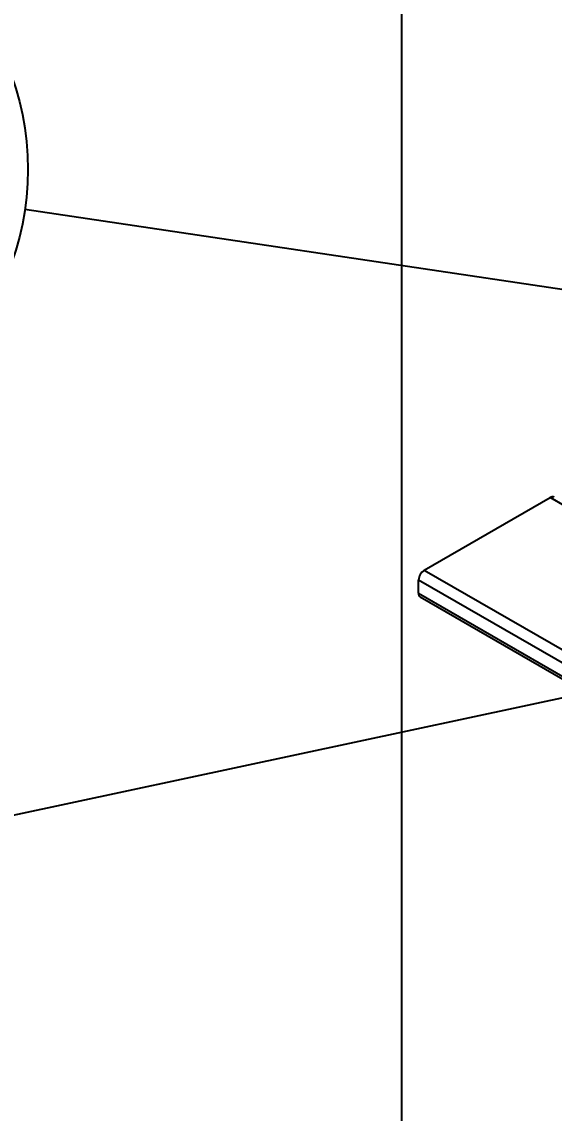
# Model space of a CAD drawing. Header units: inches. Extents: x 1 to 529, y 1 to 374.
# Drawn here: x 24.32 to 33.1, y 288.59 to 306.59 of the extents above; entities that cross this region are included whole.
import ezdxf

# ---------------------------------------------------------------- set-up
doc = ezdxf.new("R2010")
doc.units = ezdxf.units.IN
doc.header["$LTSCALE"] = 32
doc.header["$MEASUREMENT"] = 0
doc.layers.add('FORMAT', color=7, linetype='Continuous')
doc.styles.add('SLDTEXTSTYLE0', font='TXT', dxfattribs={"width": 0.75})
doc.dimstyles.new('SLDDIMSTYLE5', dxfattribs={"dimtxt": 0.18, "dimasz": 2.71875, "dimexe": 0, "dimexo": 0.0625, "dimgap": 0, "dimtad": 0, "dimtih": 1, "dimtoh": 1, "dimdec": 0, "dimrnd": 1e-09, "dimzin": 0, "dimdsep": 46, "dimtxsty": 'Standard', "dimsah": 1, "dimcen": 0.09, "dimadec": 0, "dimazin": 0, "dimtfac": 2.71875, "dimtdec": 0, "dimtofl": 0, "dimtmove": 0, "dimatfit": 3, "dimfxl": 0, "dimfrac": 2, "dimtolj": 1, "dimtzin": 0, "dimarcsym": 0})
doc.dimstyles.new('SLDDIMSTYLE6', dxfattribs={"dimtxt": 0.18, "dimasz": 0.836538, "dimexe": 0, "dimexo": 0.0625, "dimgap": 0, "dimtad": 0, "dimtih": 1, "dimtoh": 1, "dimdec": 0, "dimrnd": 1e-09, "dimzin": 0, "dimdsep": 46, "dimtxsty": 'Standard', "dimblk1": 'DOT', "dimblk2": 'DOT', "dimsah": 1, "dimcen": 0.09, "dimadec": 0, "dimazin": 0, "dimtfac": 0.836538, "dimtdec": 0, "dimtofl": 0, "dimtmove": 0, "dimatfit": 3, "dimldrblk": 'DOT', "dimfxl": 0, "dimfrac": 2, "dimtolj": 1, "dimtzin": 0, "dimarcsym": 0})

# ---------------------------------------------------------------- blocks, each defined once
blk = doc.blocks.new('Drawing View43')
at = {"color": 7, "linetype": 'Continuous', "lineweight": 25}
for p, q in [((-11.765, 15.772), (-11.765, -32.052)), ((-11.388, 2.025), (-9.314, 3.222)), ((24.627, -16.371), (-9.314, 3.222)), ((-11.388, 2.025), (22.553, -17.569)), ((22.459, -17.732), (-11.483, 1.862)), ((-11.483, 1.644), (-11.483, 1.862)), ((-11.483, 1.644), (22.459, -17.95)), ((-11.455, 1.583), (22.486, -18.011))]:
    blk.add_line(p, q, dxfattribs=at)
for centre, radius, start, end in [((-9.275, 3.168), 0.0671, 65.6929, 125.6176), ((-11.278, 1.852), 0.205, 122.6055, 177.3945), ((-11.417, 1.637), 0.0657, 173.7012, 234.9867)]:
    blk.add_arc(centre, radius, start, end, dxfattribs=at)
blk = doc.blocks.new('SW_NOTE_0_39')
at = {"layer": 'FORMAT', "color": 0}
blk.add_circle((-4.432, 0.661), 4.481, dxfattribs=at)
at = {"layer": 'FORMAT', "color": 0, "insert": (-4.566, 2.365), "char_height": 3.3333, "attachment_point": 2, "style": 'SLDTEXTSTYLE0'}
blk.add_mtext('14', dxfattribs=at)
blk = doc.blocks.new('_Dot')
at = {"color": 0, "linetype": 'ByBlock', "lineweight": -2}
blk.add_line((-0.5, 0), (-1, 0), dxfattribs=at)
at = {"color": 0, "linetype": 'ByBlock', "const_width": 0.5}
blk.add_lwpolyline([(-0.25, 0, 1), (0.25, 0, 1)], format="xyb", close=True, dxfattribs=at)

msp = doc.modelspace()

# ---------------------------------------------------------------- block references
at = {"color": 7, "linetype": 'Continuous', "lineweight": 25}
msp.add_blockref('Drawing View43', (42.348, 295.519), dxfattribs=at)
at = {"layer": 'FORMAT'}
msp.add_blockref('SW_NOTE_0_39', (24.376, 303.492), dxfattribs=at)

# ---------------------------------------------------------------- leaders
for points, dimstyle in [([(43.315, 300.67), (24.376, 303.492)], 'SLDDIMSTYLE6'), ([(40.569, 297.004), (24.175, 293.5)], 'SLDDIMSTYLE5')]:
    msp.add_leader(points, dimstyle=dimstyle, dxfattribs=at)

doc.saveas('drawing.dxf')
